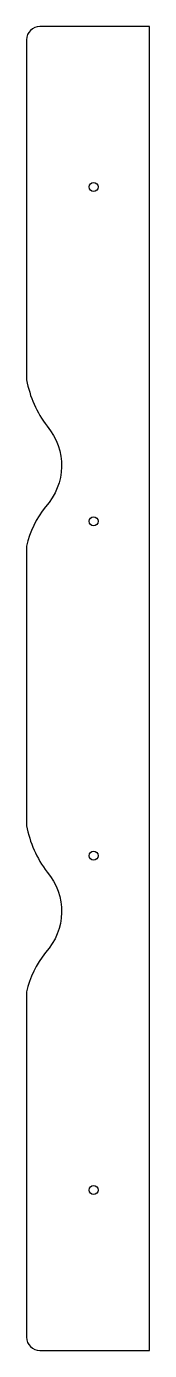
# Model space of a CAD drawing. Header units: inches. Extents: x 357 to 412, y -581 to 13.
import ezdxf

# ---------------------------------------------------------------- set-up
doc = ezdxf.new("R2010")
doc.units = ezdxf.units.IN
doc.header["$MEASUREMENT"] = 0

msp = doc.modelspace()

# ---------------------------------------------------------------- linework, layer by layer
for p, q in [((412.15, 12.71), (363.15, 12.71)), ((412.15, -581.29), (412.15, 12.71)), ((357.15, 6.71), (357.15, -145.85)), ((357.15, -220.44), (357.15, -345.85)), ((357.15, -420.44), (357.15, -575.29)), ((363.15, -581.29), (412.15, -581.29))]:
    msp.add_line(p, q)
for points in [[(357.15, -145.85, 0.113339), (366.31, -166.63, -0.380363), (365.58, -202.77, 0.113668), (357.15, -220.44, 0.189016)], [(357.15, -345.85, 0.113339), (366.31, -366.63, -0.380363), (365.58, -402.77, 0.113668), (357.15, -420.44, 0.189016)]]:
    msp.add_lwpolyline(points, format="xyb")
for centre in [(387.15, -59.29), (387.15, -209.29), (387.15, -359.29), (387.15, -509.29)]:
    msp.add_circle(centre, 2)
for centre, start, end in [((363.15, 6.71), 90, 180), ((363.15, -575.29), 180, 270)]:
    msp.add_arc(centre, 6, start, end)

doc.saveas('drawing.dxf')
